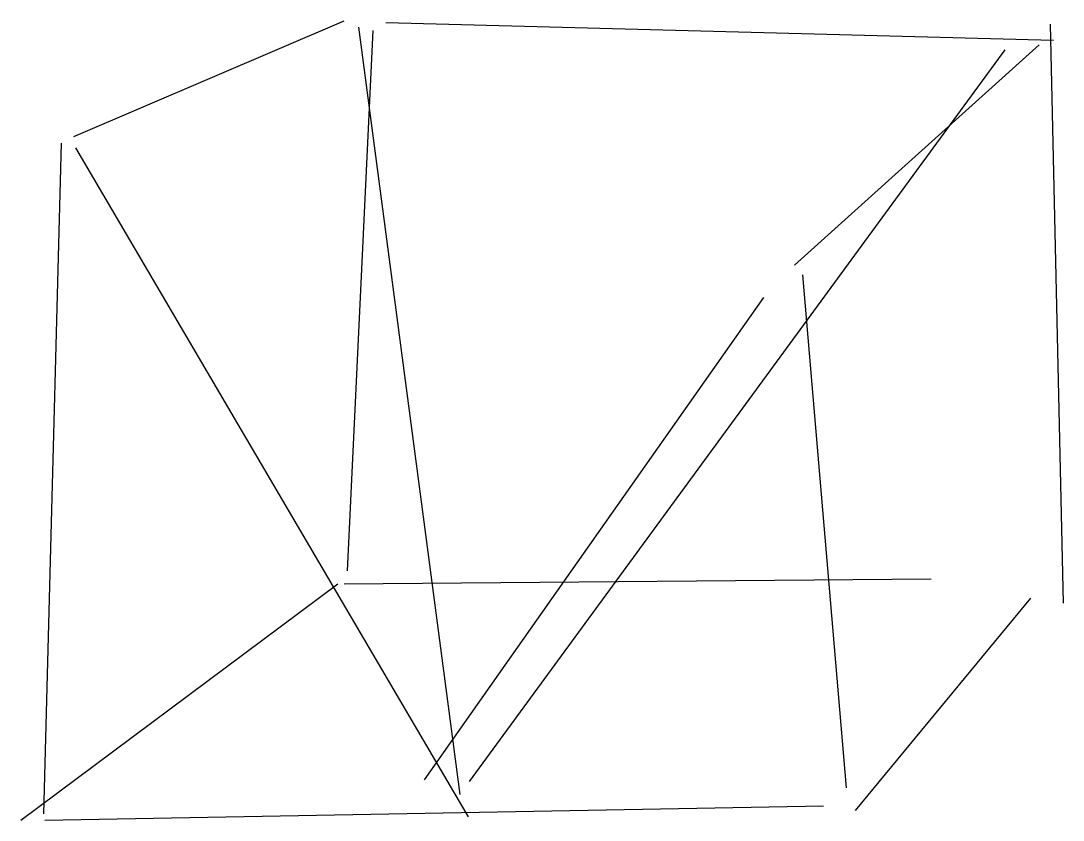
# Model space of a CAD drawing. Header units: metres. Extents: x -101 to 86, y -48 to 96.
import ezdxf

# ---------------------------------------------------------------- set-up
doc = ezdxf.new("R2010")
doc.units = ezdxf.units.M

msp = doc.modelspace()

# ---------------------------------------------------------------- linework, layer by layer
at = {"color": 0, "linetype": 'CONTINUOUS'}
for p, q in [((-91.644322, 75.047319), (-43.152208, 95.829653)), ((-35.647476, 95.541009), (84.13959, 92.365931)), ((-42.574921, -2.886435), (-37.956625, 94.097792)), ((-40.554416, 94.675079), (-22.369874, -43.007886)), ((83.562303, 95.252366), (85.871451, -8.659306)), ((-20.638013, -40.698738), (75.480284, 90.634069)), ((37.667981, 51.955836), (81.541798, 91.5)), ((-93.95347, 73.892744), (-97.128549, -46.471609)), ((-91.355678, 73.026814), (-20.926656, -47.048896)), ((39.111199, 50.223975), (46.904574, -41.853312)), ((-28.720032, -40.410095), (32.183754, 46.182965)), ((-101.169558, -47.626183), (-44.306782, -5.195584)), ((-43.152208, -5.195584), (62.202681, -4.329653)), ((48.636435, -45.894322), (80.09858, -7.793375)), ((-96.839905, -47.626183), (42.863565, -45.028391))]:
    msp.add_line(p, q, dxfattribs=at)

doc.saveas('drawing.dxf')
